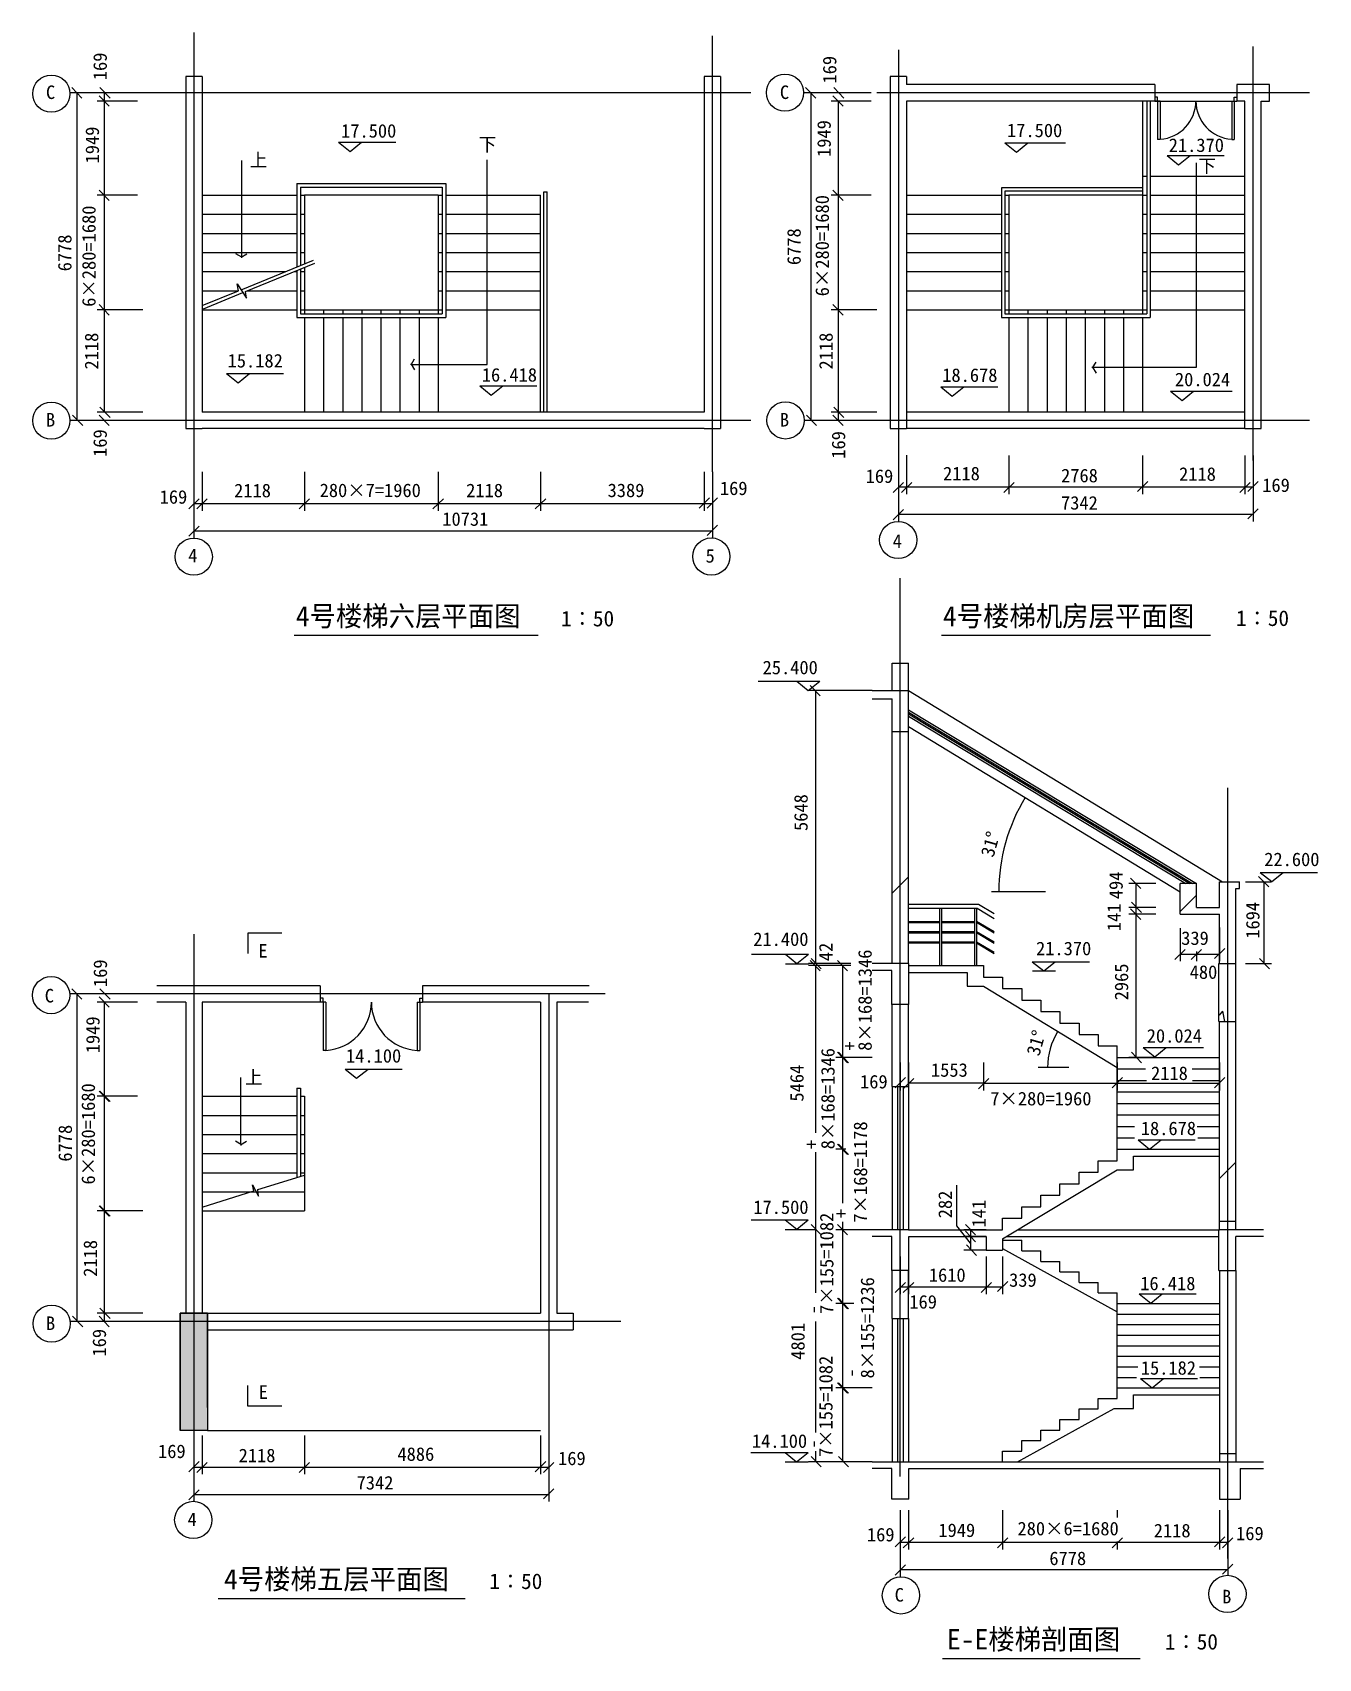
# Model space of a CAD drawing. Header units: metres. Extents: x 116340 to 142957, y 460661 to 494305.
import ezdxf

# ---------------------------------------------------------------- set-up
doc = ezdxf.new("R2010")
doc.units = ezdxf.units.M
for name, color, linetype in [('1', 7, 'Continuous'), ('2', 42, 'Continuous'), ('3', 161, 'Continuous'), ('T', 165, 'Continuous'), ('WALL', 7, 'Continuous'), ('ZK', 1, 'Continuous'), ('ZX', 5, 'Continuous'), ('柱', 1, 'Continuous')]:
    doc.layers.add(name, color=color, linetype=linetype)

# ---------------------------------------------------------------- blocks, each defined once
blk = doc.blocks.new('M13')
for p, q in [((-1260, 60), (-1300, 60)), ((-1260, 0), (-1300, 0)), ((-1260, 0), (-1260, 60)), ((-1220, 0), (-1260, 0)), ((-1260, 0), (-1260, -610)), ((-1220, 0), (-1220, -610)), ((-80, 0), (-40, 0)), ((-80, 0), (-80, -610)), ((-40, 60), (0, 60)), ((-40, 0), (-40, 60)), ((-40, 0), (-40, -610)), ((-40, 0), (0, 0)), ((-1220, -610), (-1260, -610)), ((-80, -610), (-40, -610))]:
    blk.add_line(p, q)
for centre, start, end in [((-1260, 0), 273.76, 0), ((-40, 0), 180, 266.24)]:
    blk.add_arc(centre, 610, start, end)
blk = doc.blocks.new('A$C75D8700F')
at = {"layer": '3'}
blk.add_line((173.21, 34.64), (173.21, 0), dxfattribs=at)
for points in [[(185.71, 21.65), (12.5, 121.65)], [(160.71, 21.65), (333.91, 121.65)]]:
    blk.add_lwpolyline(points, dxfattribs=at)
blk = doc.blocks.new('M15')
for p, q in [((-1460, 60), (-1500, 60)), ((-1460, 0), (-1500, 0)), ((-1460, 0), (-1460, 60)), ((-1420, 0), (-1460, 0)), ((-1460, 0), (-1460, -710)), ((-1420, 0), (-1420, -710)), ((-80, 0), (-40, 0)), ((-80, 0), (-80, -710)), ((-40, 60), (0, 60)), ((-40, 0), (-40, 60)), ((-40, 0), (-40, -710)), ((-40, 0), (0, 0)), ((-1420, -710), (-1460, -710)), ((-80, -710), (-40, -710))]:
    blk.add_line(p, q)
for centre, start, end in [((-1460, 0), 273.23, 0), ((-40, 0), 180, 266.77)]:
    blk.add_arc(centre, 710, start, end)
blk = doc.blocks.new('DIMBLK')
at = {"layer": 'T', "color": 158}
blk.add_lwpolyline([(-215.08, -190.94), (215.32, 227.98)], dxfattribs=at)

msp = doc.modelspace()

# ---------------------------------------------------------------- hatches: boundary and pattern name
at = {"layer": '3'}
h = msp.add_hatch(dxfattribs=at)
h.set_pattern_fill('ANSI31', scale=1412)
h.paths.add_polyline_path([(134471.79, 481252.83), (134132.91, 481252.83), (134132.91, 480688.03), (134471.79, 480688.03)])
h = msp.add_hatch(dxfattribs=at)
h.set_pattern_fill('AR-CONC', scale=42.36)
h.paths.add_polyline_path([(134471.79, 480688.03), (133785.3, 480688.03), (133785.3, 480518.59), (134132.91, 480518.59), (134132.91, 479840.83), (134471.79, 479840.83)])
h = msp.add_hatch(dxfattribs=at)
h.set_pattern_fill('ANSI31', scale=1412)
h.paths.add_polyline_path([(134471.79, 480688.03), (133785.3, 480688.03), (133785.3, 480518.59), (134132.91, 480518.59), (134132.91, 479840.83), (134471.79, 479840.83)])
h.paths.add_polyline_path([(134471.79, 479840.83), (134132.91, 479840.83), (134132.91, 475040.03), (134471.79, 475040.03)])
h.paths.add_polyline_path([(134471.79, 474870.59), (134471.79, 475040.03), (133785.3, 475040.03), (133785.3, 474898.83), (134132.91, 474898.83), (134132.91, 474192.83), (134471.79, 474192.83)])
h = msp.add_hatch(dxfattribs=at)
h.set_pattern_fill('AR-CONC', scale=42.36)
h.paths.add_polyline_path([(140430.43, 476697.59), (140091.55, 476697.59), (140091.55, 476062.19), (140910.51, 476062.19), (140910.51, 475040.03), (141249.39, 475040.03), (141249.39, 476002.75), (141249.39, 476593.23), (141319.99, 476593.23), (141319.99, 476734.43), (141249.39, 476734.43), (140910.51, 476734.43), (140910.51, 476203.39), (140430.43, 476203.39)])
h.paths.add_polyline_path([(134471.79, 474870.59), (134471.79, 475040.03), (133785.3, 475040.03), (133785.3, 474898.83), (134132.91, 474898.83), (134132.91, 474192.83), (134471.79, 474192.83)])
h = msp.add_hatch(dxfattribs=at)
h.set_pattern_fill('ANSI31', scale=1412)
h.paths.add_polyline_path([(140430.43, 476697.59), (140091.55, 476697.59), (140091.55, 476062.19), (140910.51, 476062.19), (140910.51, 475040.03), (141249.39, 475040.03), (141249.39, 476002.75), (141249.39, 476593.23), (141319.99, 476593.23), (141319.99, 476734.43), (141249.39, 476734.43), (140910.51, 476734.43), (140910.51, 476203.39), (140430.43, 476203.39)])
h.paths.add_polyline_path([(140910.51, 473839.83), (141249.39, 473839.83), (141249.39, 475040.03), (140910.51, 475040.03)])
h = msp.add_hatch(dxfattribs=at)
h.set_pattern_fill('AR-CONC', scale=42.36)
h.paths.add_polyline_path([(140910.51, 473839.83), (141249.39, 473839.83), (141249.39, 475040.03), (140910.51, 475040.03)])
h = msp.add_hatch(dxfattribs=at)
h.set_pattern_fill('ANSI31', scale=1412)
h.paths.add_polyline_path([(140910.51, 470027.43), (140910.51, 469702.67), (141249.39, 469702.67), (141249.39, 470027.43), (141249.39, 473839.83), (140910.51, 473839.83)])
h.paths.add_polyline_path([(134471.79, 474192.83), (134132.91, 474192.83), (134132.91, 472498.43), (134471.79, 472498.43)])
h.paths.add_polyline_path([(136420.35, 469533.23), (134471.79, 469533.23), (133785.3, 469533.23), (133785.3, 469392.03), (134132.91, 469392.03), (134132.91, 468686.03), (134471.79, 468686.03), (134471.79, 469392.03), (136081.47, 469392.03), (136081.47, 469109.63), (136420.35, 469109.63), (136420.35, 469347.21), (138792.51, 470772.72), (139131.39, 470772.72), (139131.39, 471055.12), (140910.51, 471055.12), (140910.51, 471196.32), (138792.51, 471196.32), (138792.51, 470958.73), (138397.15, 470958.73), (138397.15, 470721.15), (138001.79, 470721.15), (138001.79, 470483.56), (137606.43, 470483.56), (137606.43, 470245.98), (137211.07, 470245.98), (137211.07, 470008.39), (136815.71, 470008.39), (136815.71, 469770.81), (136420.35, 469770.81)])
h = msp.add_hatch(dxfattribs=at)
h.set_pattern_fill('AR-CONC', scale=42.36)
h.paths.add_polyline_path([(139131.39, 471055.12), (140910.51, 471055.12), (140910.51, 471196.32), (138792.51, 471196.32), (138792.51, 470958.73), (138397.15, 470958.73), (138397.15, 470721.15), (138001.79, 470721.15), (138001.79, 470483.56), (137606.43, 470483.56), (137606.43, 470245.98), (137211.07, 470245.98), (137211.07, 470008.39), (136815.71, 470008.39), (136815.71, 469770.81), (136420.35, 469770.81), (136420.35, 469533.23), (134471.79, 469533.23), (133785.3, 469533.23), (133785.3, 469392.03), (134125.85, 469392.03), (134125.85, 468686.03), (134478.85, 468686.03), (134478.85, 469392.03), (136081.47, 469392.03), (136081.47, 469109.63), (136420.35, 469109.63), (136420.35, 469347.21), (138792.51, 470772.72), (139131.39, 470772.72)])
h = msp.add_hatch(dxfattribs=at)
h.set_pattern_fill('AR-CONC', scale=42.36)
h.paths.add_polyline_path([(141249.39, 469702.67), (140910.51, 469702.67), (140910.51, 469533.23), (141249.39, 469533.23)])
h.paths.add_polyline_path([(141249.39, 464901.87), (140910.51, 464901.87), (140910.51, 464732.43), (141249.39, 464732.43)])
h.paths.add_polyline_path([(141725.35, 464732.43), (133785.3, 464732.43), (133785.3, 464591.23), (134125.85, 464591.23), (134125.85, 463955.83), (134478.85, 463955.83), (134478.85, 464591.23), (140910.51, 464591.23), (140910.51, 463955.83), (141334.11, 463955.83), (141334.11, 464591.23), (141725.35, 464591.23)])
h = msp.add_hatch(dxfattribs=at)
h.set_pattern_fill('AR-CONC', scale=42.36)
h.paths.add_polyline_path([(141249.39, 469392.03), (141725.35, 469392.03), (141725.35, 469533.23), (140896.39, 469533.23), (140896.39, 468686.03), (141249.39, 468686.03)])
h = msp.add_hatch(dxfattribs=at)
h.set_pattern_fill('ANSI31', scale=1412)
h.paths.add_polyline_path([(134471.79, 468686.03), (134132.91, 468686.03), (134132.91, 467697.63), (134471.79, 467697.63)])
h.paths.add_polyline_path([(141249.39, 468686.03), (140910.51, 468686.03), (140910.51, 464901.87), (141249.39, 464901.87)])
h = msp.add_hatch(dxfattribs=at)
h.set_pattern_fill('AR-CONC', scale=42.36)
h.paths.add_polyline_path([(140910.51, 466259.95), (138792.51, 466259.95), (138792.51, 466041.74), (138397.15, 466041.74), (138397.15, 465823.52), (138001.79, 465823.52), (138001.79, 465605.3), (137606.43, 465605.3), (137606.43, 465387.08), (137211.07, 465387.08), (137211.07, 465168.86), (136815.71, 465168.86), (136815.71, 464950.64), (136420.35, 464950.64), (136420.35, 464732.43), (136727.34, 464732.43), (138727.4, 465836.35), (139131.39, 465836.35), (139131.39, 466118.75), (140910.51, 466118.75)])
h = msp.add_hatch(dxfattribs=at)
h.set_pattern_fill('ANSI31', scale=1412)
h.paths.add_polyline_path([(139131.39, 466118.75), (140910.51, 466118.75), (140910.51, 466259.95), (138792.51, 466259.95), (138792.51, 466041.74), (138397.15, 466041.74), (138397.15, 465823.52), (138001.79, 465823.52), (138001.79, 465605.3), (137606.43, 465605.3), (137606.43, 465387.08), (137211.07, 465387.08), (137211.07, 465168.86), (136815.71, 465168.86), (136815.71, 464950.64), (136420.35, 464950.64), (136420.35, 464732.43), (136727.34, 464732.43), (138727.4, 465836.35), (139131.39, 465836.35)])
at = {"layer": '柱'}
h = msp.add_hatch(dxfattribs=at)
h.set_pattern_fill('SOLID')
h.paths.add_polyline_path([(119964.23, 467634.05), (119681.83, 467634.05), (119681.83, 465374.85), (119964.23, 465374.85)])
h.paths.add_polyline_path([(119399.43, 465374.85), (119681.83, 465374.85), (119681.83, 467634.05), (119399.43, 467634.05)])
h.paths.add_polyline_path([(119399.43, 467803.49), (119399.43, 467634.05), (119681.83, 467634.05), (119681.83, 467803.49)])
h.paths.add_polyline_path([(119964.23, 467634.05), (119964.23, 467803.49), (119681.83, 467803.49), (119681.83, 467634.05)])

# ---------------------------------------------------------------- linework, layer by layer
at = {"layer": '1'}
for p, q in [((119851.27, 493395.93), (119512.39, 493395.93)), ((119512.39, 493395.93), (119512.39, 486110.01)), ((119851.27, 493395.93), (119851.27, 491955.69)), ((119851.27, 493395.93), (119851.27, 493226.49)), ((130582.47, 493395.93), (130243.59, 493395.93)), ((130243.59, 493395.93), (130243.59, 486448.89)), ((130582.47, 493395.93), (130582.47, 486110.01)), ((134092.13, 493395.93), (134092.13, 486110.01)), ((134431.01, 493395.93), (134092.13, 493395.93)), ((134431.01, 493395.93), (134431.01, 493226.49)), ((139570.69, 493226.49), (134431.01, 493226.49)), ((139570.69, 493226.49), (139570.69, 492887.61)), ((141265.09, 493226.49), (141265.09, 492887.61)), ((141942.85, 493226.49), (141265.09, 493226.49)), ((141942.85, 492887.61), (141942.85, 493226.49)), ((134431.01, 492887.61), (134431.01, 491955.69)), ((139570.69, 492887.61), (134431.01, 492887.61)), ((141434.53, 492887.61), (141265.09, 492887.61)), ((141434.53, 486110.01), (141434.53, 492887.61)), ((141773.41, 486110.01), (141773.41, 492887.61)), ((141773.41, 492887.61), (141942.85, 492887.61)), ((119851.27, 491955.69), (119851.27, 486448.89)), ((134431.01, 491955.69), (134431.01, 486110.01)), ((130243.59, 486448.89), (119851.27, 486448.89)), ((141434.53, 486448.89), (134431.01, 486448.89)), ((119512.39, 486110.01), (119851.27, 486110.01)), ((130243.59, 486110.01), (119851.27, 486110.01)), ((130243.59, 486110.01), (130582.47, 486110.01)), ((134092.13, 486110.01), (134431.01, 486110.01)), ((141434.53, 486110.01), (134431.01, 486110.01)), ((141434.53, 486110.01), (141773.41, 486110.01)), ((134132.91, 480688.03), (134132.91, 481252.83)), ((134471.79, 480688.03), (134471.79, 481252.83)), ((133720.41, 480688.03), (134471.79, 480688.03)), ((133720.41, 480518.59), (134132.91, 480518.59)), ((134132.91, 475040.03), (134132.91, 480518.59)), ((134471.79, 475040.03), (134471.79, 480688.03)), ((134132.91, 479840.83), (134471.79, 479840.83)), ((140430.43, 476697.59), (140091.55, 476697.59)), ((140091.55, 476062.19), (140091.55, 476697.59)), ((140430.43, 476203.39), (140430.43, 476697.59)), ((140910.51, 476734.43), (141249.39, 476734.43)), ((140910.51, 476203.39), (140910.51, 476734.43)), ((141249.39, 476734.43), (141319.99, 476734.43)), ((141249.39, 476593.23), (141319.99, 476593.23)), ((141249.39, 476002.75), (141249.39, 476593.23)), ((141319.99, 476593.23), (141319.99, 476734.43)), ((140430.43, 476203.39), (140910.51, 476203.39)), ((140910.51, 476203.39), (140910.51, 476344.59)), ((140091.55, 476062.19), (140910.51, 476062.19)), ((140910.51, 475040.03), (140910.51, 476062.19)), ((140910.51, 475040.03), (140910.51, 476062.19)), ((141249.39, 475040.03), (141249.39, 476002.75)), ((141249.39, 475040.03), (141249.39, 476002.75)), ((134478.85, 475040.03), (133720.41, 475040.03)), ((134125.85, 474898.83), (133720.41, 474898.83)), ((134125.85, 474192.83), (134125.85, 474898.83)), ((134478.85, 474192.83), (134478.85, 475040.03)), ((140896.39, 475040.03), (141249.39, 475040.03)), ((140896.39, 473839.83), (140896.39, 475040.03)), ((141249.39, 473839.83), (141249.39, 475040.03)), ((122294.03, 474581.09), (118914.99, 474581.09)), ((122294.03, 474581.09), (122294.03, 474242.21)), ((124412.03, 474581.09), (124412.03, 474242.21)), ((127864.54, 474581.09), (124412.03, 474581.09)), ((119512.39, 474242.21), (118914.99, 474242.21)), ((119512.39, 474242.21), (119512.39, 467803.49)), ((122294.03, 474242.21), (119851.27, 474242.21)), ((119851.27, 474242.21), (119851.27, 467803.49)), ((126854.79, 474242.21), (124412.03, 474242.21)), ((126854.79, 474242.21), (126854.79, 467803.49)), ((127848.53, 474242.21), (127193.67, 474242.21)), ((127193.67, 474242.21), (127193.67, 467803.49)), ((134478.85, 474192.83), (134125.85, 474192.83)), ((134132.91, 472498.43), (134132.91, 474192.83)), ((134471.79, 472498.43), (134471.79, 474192.83)), ((140896.39, 473839.83), (141249.39, 473839.83)), ((140910.51, 470027.43), (140910.51, 473839.83)), ((141249.39, 470027.43), (141249.39, 473839.83)), ((134132.91, 472498.43), (134471.79, 472498.43)), ((138792.51, 471196.32), (140910.51, 471196.32)), ((138792.51, 470958.73), (138792.51, 471196.32)), ((139131.39, 470772.72), (139131.39, 471055.12)), ((139131.39, 471055.12), (140910.51, 471055.12)), ((136420.35, 469347.21), (138792.51, 470772.72)), ((138001.79, 470483.56), (138001.79, 470721.15)), ((138001.79, 470721.15), (138397.15, 470721.15)), ((138397.15, 470721.15), (138397.15, 470958.73)), ((138397.15, 470958.73), (138792.51, 470958.73)), ((138792.51, 470772.72), (139131.39, 470772.72)), ((137606.43, 470245.98), (137606.43, 470483.56)), ((137606.43, 470483.56), (138001.79, 470483.56)), ((137211.07, 470008.39), (137211.07, 470245.98)), ((137211.07, 470245.98), (137606.43, 470245.98)), ((140910.51, 469533.23), (140910.51, 470027.43)), ((141249.39, 469533.23), (141249.39, 470027.43)), ((136420.35, 469533.23), (136420.35, 469770.81)), ((136420.35, 469770.81), (136815.71, 469770.81)), ((136815.71, 469770.81), (136815.71, 470008.39)), ((136815.71, 470008.39), (137211.07, 470008.39)), ((141249.39, 469702.67), (140910.51, 469702.67)), ((134471.79, 469533.23), (133720.41, 469533.23)), ((134125.85, 469392.03), (133720.41, 469392.03)), ((134125.85, 468686.03), (134125.85, 469392.03)), ((134471.79, 469533.23), (136420.35, 469533.23)), ((134478.85, 468686.03), (134478.85, 469392.03)), ((134478.85, 469392.03), (136081.47, 469392.03)), ((136081.47, 469392.03), (136081.47, 469109.63)), ((136420.35, 469347.21), (136420.35, 469109.63)), ((140896.39, 468686.03), (140896.39, 469533.23)), ((141817.57, 469533.23), (140896.39, 469533.23)), ((141249.39, 468686.03), (141249.39, 469392.03)), ((141817.57, 469392.03), (141249.39, 469392.03)), ((136081.47, 469109.63), (136420.35, 469109.63)), ((134478.85, 468686.03), (134125.85, 468686.03)), ((134132.91, 467697.63), (134132.91, 468686.03)), ((134471.79, 467697.63), (134471.79, 468686.03)), ((140896.39, 468686.03), (141249.39, 468686.03)), ((140910.51, 468686.03), (140910.51, 464732.43)), ((141249.39, 468686.03), (141249.39, 464732.43)), ((119964.23, 467803.49), (126854.79, 467803.49)), ((127193.67, 467803.49), (127532.55, 467803.49)), ((127532.55, 467803.49), (127532.55, 467464.61)), ((134132.91, 467697.63), (134471.79, 467697.63)), ((119964.23, 467464.61), (126854.79, 467464.61)), ((126854.79, 467464.61), (127532.55, 467464.61)), ((138397.15, 465823.52), (138397.15, 466041.74)), ((138397.15, 466041.74), (138792.51, 466041.74)), ((138792.51, 466259.95), (140910.51, 466259.95)), ((138792.51, 466041.74), (138792.51, 466259.95)), ((139131.39, 465836.35), (139131.39, 466118.75)), ((139131.39, 466118.75), (140910.51, 466118.75)), ((136727.34, 464732.43), (138727.4, 465836.35)), ((138001.79, 465605.3), (138001.79, 465823.52)), ((138001.79, 465823.52), (138397.15, 465823.52)), ((138727.4, 465836.35), (139131.39, 465836.35)), ((137211.07, 465168.86), (137211.07, 465387.08)), ((137211.07, 465387.08), (137606.43, 465387.08)), ((137606.43, 465387.08), (137606.43, 465605.3)), ((137606.43, 465605.3), (138001.79, 465605.3)), ((136815.71, 464950.64), (136815.71, 465168.86)), ((136815.71, 465168.86), (137211.07, 465168.86)), ((133720.41, 464732.43), (141817.57, 464732.43)), ((136420.35, 464732.43), (136420.35, 464950.64)), ((136420.35, 464950.64), (136815.71, 464950.64)), ((140910.51, 464901.87), (141249.39, 464901.87)), ((134125.85, 464591.23), (133720.41, 464591.23)), ((134125.85, 463955.83), (134125.85, 464591.23)), ((134478.85, 463955.83), (134478.85, 464591.23)), ((134478.85, 464591.23), (140910.51, 464591.23)), ((140910.51, 464591.23), (140910.51, 463955.83)), ((141334.11, 464591.23), (141334.11, 463955.83)), ((141334.11, 464591.23), (141817.57, 464591.23)), ((134478.85, 463955.83), (134125.85, 463955.83)), ((140910.51, 463955.83), (141334.11, 463955.83))]:
    msp.add_line(p, q, dxfattribs=at)
msp.add_lwpolyline([(119964.23, 465854.93), (119964.23, 467803.49), (119399.43, 467803.49), (119399.43, 465854.93)], dxfattribs=at)
at = {"layer": '2'}
for p, q in [((139316.53, 492887.61), (139316.53, 488482.17)), ((139401.25, 492887.61), (139401.25, 488482.17)), ((139471.85, 492887.61), (139471.85, 488411.57)), ((139570.69, 492887.61), (141265.09, 492887.61)), ((139316.53, 491334.41), (139401.25, 491334.41)), ((139471.85, 491334.41), (141434.53, 491334.41)), ((119851.27, 490939.05), (121813.95, 490939.05)), ((121813.95, 491179.09), (124892.11, 491179.09)), ((121813.95, 491179.09), (121813.95, 489456.93)), ((121884.55, 491108.49), (124821.51, 491108.49)), ((121884.55, 491108.49), (121884.55, 489485.76)), ((121884.55, 490939.05), (121969.27, 490939.05)), ((124736.79, 490939.05), (121969.27, 490939.05)), ((121969.27, 490939.05), (121969.27, 489520.37)), ((124736.79, 490939.05), (124821.51, 490939.05)), ((124736.79, 490939.05), (124736.79, 488482.17)), ((124821.51, 491108.49), (124821.51, 488482.17)), ((124892.11, 491179.09), (124892.11, 488411.57)), ((124892.11, 490939.05), (126854.79, 490939.05)), ((126854.79, 486448.89), (126854.79, 490939.05)), ((126925.39, 491009.65), (126995.99, 491009.65)), ((126925.39, 486448.89), (126925.39, 491009.65)), ((126995.99, 486448.89), (126995.99, 491009.65)), ((134431.01, 490939.05), (136393.69, 490939.05)), ((139316.53, 491094.37), (136393.69, 491094.37)), ((136393.69, 491094.37), (136393.69, 489456.93)), ((139316.53, 491023.77), (136464.29, 491023.77)), ((136464.29, 491023.77), (136464.29, 489485.76)), ((136464.29, 490939.05), (136549.01, 490939.05)), ((136464.29, 490939.05), (136549.01, 490939.05)), ((139316.53, 490939.05), (136549.01, 490939.05)), ((136549.01, 490939.05), (136549.01, 489520.37)), ((139316.53, 490939.05), (139401.25, 490939.05)), ((139316.53, 490939.05), (139401.25, 490939.05)), ((139471.85, 490939.05), (141434.53, 490939.05)), ((119851.27, 490543.69), (121813.95, 490543.69)), ((121884.55, 490543.69), (121969.27, 490543.69)), ((124736.79, 490543.69), (124821.51, 490543.69)), ((124892.11, 490543.69), (126854.79, 490543.69)), ((134431.01, 490543.69), (136393.69, 490543.69)), ((136464.29, 490543.69), (136549.01, 490543.69)), ((136464.29, 490543.69), (136549.01, 490543.69)), ((139316.53, 490543.69), (139401.25, 490543.69)), ((139316.53, 490543.69), (139401.25, 490543.69)), ((139471.85, 490543.69), (141434.53, 490543.69)), ((119851.27, 490148.33), (121813.95, 490148.33)), ((121884.55, 490148.33), (121969.27, 490148.33)), ((124736.79, 490148.33), (124821.51, 490148.33)), ((124892.11, 490148.33), (126854.79, 490148.33)), ((134431.01, 490148.33), (136393.69, 490148.33)), ((136464.29, 490148.33), (136549.01, 490148.33)), ((139316.53, 490148.33), (139401.25, 490148.33)), ((139471.85, 490148.33), (141434.53, 490148.33)), ((119851.27, 489752.97), (121813.95, 489752.97)), ((120655.77, 488983.84), (122157.77, 489597.36)), ((120751.82, 488946.81), (122184.47, 489532.01)), ((121884.55, 489752.97), (121969.27, 489752.97)), ((124736.79, 489752.97), (124821.51, 489752.97)), ((124892.11, 489752.97), (126854.79, 489752.97)), ((134431.01, 489752.97), (136393.69, 489752.97)), ((136393.69, 489752.97), (136393.69, 488411.57)), ((136464.29, 489752.97), (136549.01, 489752.97)), ((136464.29, 489752.97), (136464.29, 488482.17)), ((136549.01, 489752.97), (136549.01, 488482.17)), ((139316.53, 489752.97), (139401.25, 489752.97)), ((139471.85, 489752.97), (141434.53, 489752.97)), ((119851.27, 489357.61), (121570.8, 489357.61)), ((121757.51, 489357.61), (121813.95, 489357.61)), ((121813.95, 489380.66), (121813.95, 488411.57)), ((121884.55, 489409.5), (121884.55, 488482.17)), ((121884.55, 489357.61), (121969.27, 489357.61)), ((121969.27, 489444.11), (121969.27, 488482.17)), ((124736.79, 489357.61), (124821.51, 489357.61)), ((124892.11, 489357.61), (126854.79, 489357.61)), ((134431.01, 489357.61), (136393.69, 489357.61)), ((136337.25, 489357.61), (136393.69, 489357.61)), ((136464.29, 489357.61), (136549.01, 489357.61)), ((139316.53, 489357.61), (139401.25, 489357.61)), ((139471.85, 489357.61), (141434.53, 489357.61)), ((119851.27, 488962.25), (120602.9, 488962.25)), ((119851.27, 488655.23), (120602.9, 488962.25)), ((119877.97, 488589.87), (120693.95, 488923.18)), ((120602.9, 488962.25), (120577.49, 489108.2)), ((120577.49, 489108.2), (120767.78, 488805.89)), ((120767.78, 488805.89), (120751.82, 488946.81)), ((120789.6, 488962.25), (121813.95, 488962.25)), ((121884.55, 488962.25), (121969.27, 488962.25)), ((124736.79, 488962.25), (124821.51, 488962.25)), ((124892.11, 488962.25), (126854.79, 488962.25)), ((134431.01, 488962.25), (136393.69, 488962.25)), ((135369.34, 488962.25), (136393.69, 488962.25)), ((136464.29, 488962.25), (136549.01, 488962.25)), ((139316.53, 488962.25), (139401.25, 488962.25)), ((139471.85, 488962.25), (141434.53, 488962.25)), ((119851.27, 488566.89), (121813.95, 488566.89)), ((120105.43, 488566.89), (121813.95, 488566.89)), ((121884.55, 488566.89), (124821.51, 488566.89)), ((121884.55, 488566.89), (124821.51, 488566.89)), ((122364.63, 488566.89), (122364.63, 488482.17)), ((122759.99, 488566.89), (122759.99, 488482.17)), ((123155.35, 488566.89), (123155.35, 488482.17)), ((123550.71, 488566.89), (123550.71, 488482.17)), ((123946.07, 488566.89), (123946.07, 488482.17)), ((124341.43, 488566.89), (124341.43, 488482.17)), ((124892.11, 488566.89), (125668.71, 488566.89)), ((124892.11, 488566.89), (126854.79, 488566.89)), ((134431.01, 488566.89), (136393.69, 488566.89)), ((136464.29, 488566.89), (139401.25, 488566.89)), ((136464.29, 488566.89), (139401.25, 488566.89)), ((136944.37, 488566.89), (136944.37, 488482.17)), ((137339.73, 488566.89), (137339.73, 488482.17)), ((137735.09, 488566.89), (137735.09, 488482.17)), ((138130.45, 488566.89), (138130.45, 488482.17)), ((138525.81, 488566.89), (138525.81, 488482.17)), ((138921.17, 488566.89), (138921.17, 488482.17)), ((139471.85, 488566.89), (140248.45, 488566.89)), ((139471.85, 488566.89), (141434.53, 488566.89)), ((121813.95, 488411.57), (124892.11, 488411.57)), ((121884.55, 488482.17), (124821.51, 488482.17)), ((121969.27, 488411.57), (121969.27, 486448.89)), ((122364.63, 488411.57), (122364.63, 486448.89)), ((122759.99, 488411.57), (122759.99, 486448.89)), ((123155.35, 488411.57), (123155.35, 486448.89)), ((123550.71, 488411.57), (123550.71, 486448.89)), ((123946.07, 488411.57), (123946.07, 486448.89)), ((124341.43, 488411.57), (124341.43, 486448.89)), ((124736.79, 488411.57), (124736.79, 486448.89)), ((136393.69, 488411.57), (139471.85, 488411.57)), ((136464.29, 488482.17), (139401.25, 488482.17)), ((136549.01, 488411.57), (136549.01, 486448.89)), ((136944.37, 488411.57), (136944.37, 486448.89)), ((137339.73, 488411.57), (137339.73, 486448.89)), ((137735.09, 488411.57), (137735.09, 486448.89)), ((138130.45, 488411.57), (138130.45, 486448.89)), ((138525.81, 488411.57), (138525.81, 486448.89)), ((138921.17, 488411.57), (138921.17, 486448.89)), ((139316.53, 488411.57), (139316.53, 486448.89)), ((134471.79, 480688.03), (140968.91, 476734.43)), ((134471.79, 480289.76), (140430.43, 476697.59)), ((134471.79, 480157.86), (140211.64, 476697.59)), ((134471.79, 479944.23), (140091.55, 476524.51)), ((134478.85, 474997.66), (136024.99, 474997.66)), ((134478.85, 474856.46), (135686.11, 474856.46)), ((135686.11, 474856.46), (135686.11, 474574.06)), ((136024.99, 474997.66), (136024.99, 474760.08)), ((136024.99, 474760.08), (136420.35, 474760.08)), ((136420.35, 474760.08), (136420.35, 474522.5)), ((135686.11, 474574.06), (136024.99, 474574.06)), ((136024.99, 474574.06), (138792.51, 472889.98)), ((136420.35, 474522.5), (136815.71, 474522.5)), ((136815.71, 474522.5), (136815.71, 474284.91)), ((136815.71, 474284.91), (137211.07, 474284.91)), ((137211.07, 474284.91), (137211.07, 474047.33)), ((137211.07, 474047.33), (137606.43, 474047.33)), ((137606.43, 474047.33), (137606.43, 473809.74)), ((137606.43, 473809.74), (138001.79, 473809.74)), ((138001.79, 473809.74), (138001.79, 473572.16)), ((138001.79, 473572.16), (138397.15, 473572.16)), ((138397.15, 473572.16), (138397.15, 473334.57)), ((138397.15, 473334.57), (138792.51, 473334.57)), ((138792.51, 471196.32), (138792.51, 473334.57)), ((138792.51, 473096.99), (140910.51, 473096.99)), ((138792.51, 472859.41), (139375.09, 472859.41)), ((140343.66, 472859.41), (140910.51, 472859.41)), ((121813.95, 472463.09), (121884.55, 472463.09)), ((121813.95, 472463.09), (121813.95, 470615.71)), ((121884.55, 472463.09), (121884.55, 470637.76)), ((134132.91, 472498.43), (134132.91, 469533.23)), ((134132.91, 472498.43), (134132.91, 469533.23)), ((134471.79, 472498.43), (134471.79, 469533.23)), ((138792.51, 472621.82), (139394.38, 472621.82)), ((138792.51, 472384.24), (140910.51, 472384.24)), ((140351.38, 472621.82), (140910.51, 472621.82)), ((119851.27, 472293.65), (121813.95, 472293.65)), ((121884.55, 472293.65), (121969.27, 472293.65)), ((121969.27, 472293.65), (121969.27, 470664.23)), ((138792.51, 472146.65), (140910.51, 472146.65)), ((119851.27, 471898.29), (121813.95, 471898.29)), ((121884.55, 471898.29), (121969.27, 471898.29)), ((138792.51, 471909.07), (140910.51, 471909.07)), ((119851.27, 471502.93), (121813.95, 471502.93)), ((121884.55, 471502.93), (121969.27, 471502.93)), ((138792.51, 471671.48), (139152.55, 471671.48)), ((138792.51, 471433.9), (139152.55, 471433.9)), ((140448.7, 471671.48), (140910.51, 471671.48)), ((140460.48, 471433.9), (140910.51, 471433.9)), ((119851.27, 471107.57), (121813.95, 471107.57)), ((121884.55, 471107.57), (121969.27, 471107.57)), ((119851.27, 470712.21), (121813.95, 470712.21)), ((121884.55, 470712.21), (121969.27, 470712.21)), ((120919.71, 470336.4), (120895.2, 470458.12)), ((120895.2, 470458.12), (121016.66, 470228.13)), ((121003.21, 470362.48), (121969.27, 470664.23)), ((121016.66, 470228.13), (121003.21, 470362.48)), ((121969.27, 470664.23), (121969.27, 469921.49)), ((119851.27, 470002.68), (120919.71, 470336.4)), ((119851.27, 470316.85), (120857.11, 470316.85)), ((120857.11, 470316.85), (121969.27, 470316.85)), ((119851.27, 469921.49), (121969.27, 469921.49)), ((136494.93, 469392.03), (140896.39, 469392.03)), ((136727.34, 469533.23), (140910.51, 469533.23)), ((136420.35, 469315.01), (136815.71, 469315.01)), ((136420.35, 469145.57), (138792.51, 467836.26)), ((136815.71, 469096.79), (136815.71, 469315.01)), ((136815.71, 469096.79), (137211.07, 469096.79)), ((137211.07, 468878.57), (137211.07, 469096.79)), ((137211.07, 468878.57), (137606.43, 468878.57)), ((137606.43, 468660.35), (137606.43, 468878.57)), ((137606.43, 468660.35), (138001.79, 468660.35)), ((138001.79, 468442.14), (138001.79, 468660.35)), ((138001.79, 468442.14), (138397.15, 468442.14)), ((138397.15, 468223.92), (138397.15, 468442.14)), ((138397.15, 468223.92), (138792.51, 468223.92)), ((138792.51, 466259.95), (138792.51, 468223.92)), ((138792.51, 468005.7), (140910.51, 468005.7)), ((134132.91, 467697.63), (134132.91, 464732.43)), ((134471.79, 467697.63), (134471.79, 464732.43)), ((138792.51, 467787.48), (140910.51, 467787.48)), ((119399.43, 467411.26), (119399.43, 467072.38)), ((119964.23, 467411.26), (119964.23, 467072.38)), ((138792.51, 467569.26), (140910.51, 467569.26)), ((138792.51, 467351.04), (140910.51, 467351.04)), ((138792.51, 467132.83), (140910.51, 467132.83)), ((138792.51, 466914.61), (140910.51, 466914.61)), ((138792.51, 466696.39), (139218.22, 466696.39)), ((140497.08, 466696.39), (140910.51, 466696.39)), ((138792.51, 466478.17), (139191.94, 466478.17)), ((140501.46, 466478.17), (140910.51, 466478.17))]:
    msp.add_line(p, q, dxfattribs=at)
at = {"layer": '3'}
for p, q in [((120674.46, 489666.65), (120674.46, 491658.03)), ((125750.87, 487436.42), (125750.87, 491667.91)), ((140428.73, 491605.98), (140428.73, 487372.65)), ((124177.83, 487427.6), (124248.43, 487549.88)), ((124187.01, 487436.42), (124162.55, 487436.42)), ((124177.83, 487445.25), (124248.43, 487322.96)), ((124178.85, 487436.42), (125750.87, 487436.42)), ((138290.97, 487372.65), (138266.51, 487372.65)), ((138281.8, 487363.83), (138352.4, 487486.11)), ((138281.8, 487381.48), (138352.4, 487259.2)), ((140428.73, 487372.65), (138290.97, 487372.65)), ((134471.79, 480240.3), (140348.39, 476697.59)), ((134471.79, 480207.32), (140293.69, 476697.59)), ((134471.79, 476268.46), (135918.2, 476268.46)), ((134471.79, 476183.74), (135894.71, 476183.74)), ((135115.23, 476183.74), (135115.23, 474997.66)), ((135157.59, 476183.74), (135157.59, 474997.66)), ((135836.05, 476183.74), (135836.05, 474997.66)), ((135878.41, 476183.74), (135878.41, 474997.66)), ((135894.71, 476183.74), (136242.34, 475974.84)), ((135918.2, 476268.46), (136242.34, 476073.68)), ((134471.79, 475911.93), (135115.23, 475911.93)), ((134471.79, 475890.75), (135115.23, 475890.75)), ((135157.59, 475911.93), (135836.05, 475911.93)), ((135157.59, 475890.75), (135836.05, 475890.75)), ((135878.41, 475919.08), (136242.34, 475700.38)), ((135878.41, 475894.37), (136242.34, 475675.67)), ((134471.79, 475700.13), (135115.23, 475700.13)), ((134471.79, 475678.95), (135115.23, 475678.95)), ((134471.79, 475488.33), (135115.23, 475488.33)), ((134471.79, 475467.15), (135115.23, 475467.15)), ((135157.59, 475700.13), (135836.05, 475700.13)), ((135157.59, 475678.95), (135836.05, 475678.95)), ((135157.59, 475488.33), (135836.05, 475488.33)), ((135157.59, 475467.15), (135836.05, 475467.15)), ((135878.41, 475706.81), (136242.34, 475488.11)), ((135878.41, 475682.1), (136242.34, 475463.4)), ((135878.41, 475492.39), (136242.34, 475273.69)), ((135878.41, 475467.68), (136242.34, 475248.98)), ((137790.07, 472889.98), (137153.11, 472889.98)), ((120655.48, 471297.49), (120655.48, 472682.01)), ((134245.87, 472498.43), (134245.87, 469533.23)), ((134358.83, 472498.43), (134358.83, 469533.23)), ((120664.31, 471292.4), (120542.03, 471363)), ((120646.66, 471292.4), (120768.94, 471363)), ((120655.48, 471301.57), (120655.48, 471277.11)), ((134245.87, 467697.63), (134245.87, 464732.43)), ((134358.83, 467697.63), (134358.83, 464732.43)), ((119964.23, 465374.85), (126854.79, 465374.85))]:
    msp.add_line(p, q, dxfattribs=at)
at = {"layer": 'T'}
for p, q in [((118340.86, 493057.05), (117115.96, 493057.05)), ((117265.96, 486279.95), (117265.96, 493056.55)), ((118510.3, 493057.05), (117680.76, 493057.05)), ((117830.76, 493057.55), (117830.76, 493058.05)), ((117830.76, 490939.55), (117830.76, 493052.69)), ((133531.45, 493057.05), (132306.55, 493057.05)), ((132456.55, 486279.95), (132456.55, 493056.55)), ((133700.89, 493057.05), (132871.35, 493057.05)), ((133021.35, 493057.55), (133021.35, 493058.05)), ((118510.3, 492887.61), (117680.76, 492887.61)), ((117830.76, 492887.11), (117830.76, 492886.61)), ((133700.89, 492887.61), (132871.35, 492887.61)), ((133021.35, 490939.55), (133021.35, 492887.11)), ((133021.35, 492887.11), (133021.35, 492886.61)), ((118510.3, 490939.05), (117680.76, 490939.05)), ((117830.76, 488567.39), (117830.76, 490938.55)), ((133700.89, 490939.05), (132871.35, 490939.05)), ((133021.35, 488567.39), (133021.35, 490938.55)), ((118623.26, 488566.89), (117680.76, 488566.89)), ((117830.76, 486449.39), (117830.76, 488566.39)), ((133813.85, 488566.89), (132871.35, 488566.89)), ((133021.35, 486269.4), (133021.35, 488566.39)), ((118340.86, 486279.45), (117115.96, 486279.45)), ((118623.26, 486448.89), (117680.76, 486448.89)), ((118623.26, 486279.45), (117680.76, 486279.45)), ((117830.76, 486449.39), (117830.76, 486449.89)), ((117830.76, 486278.95), (117830.76, 486278.45)), ((133531.45, 486279.45), (132306.55, 486279.45)), ((133813.85, 486448.89), (132871.35, 486448.89)), ((133813.85, 486279.45), (132871.35, 486279.45)), ((133021.35, 486449.39), (133021.35, 486449.89)), ((133021.35, 486278.95), (133021.35, 486278.45)), ((134261.57, 485556.98), (134261.57, 484186.81)), ((134261.57, 485556.98), (134261.57, 484751.61)), ((134431.01, 485556.98), (134431.01, 484751.61)), ((136549.01, 485555.08), (136549.01, 484751.61)), ((139316.53, 485555.08), (139316.53, 484751.61)), ((139316.53, 485555.08), (139316.53, 484751.61)), ((141434.53, 485555.08), (141434.53, 484751.61)), ((141434.53, 485555.08), (141434.53, 484751.61)), ((141603.97, 485555.08), (141603.97, 484186.81)), ((141603.97, 485555.08), (141603.97, 484751.61)), ((119681.83, 485216.52), (119681.83, 483846.35)), ((119681.83, 485216.52), (119681.83, 484411.15)), ((119851.27, 485216.52), (119851.27, 484411.15)), ((121969.27, 485214.61), (121969.27, 484411.15)), ((124736.79, 485214.61), (124736.79, 484411.15)), ((124736.79, 485214.61), (124736.79, 484411.15)), ((126854.79, 485214.61), (126854.79, 484411.15)), ((130243.59, 485214.61), (130243.59, 484411.15)), ((130243.59, 485214.61), (130243.59, 484411.15)), ((130413.03, 485214.61), (130413.03, 483846.35)), ((130413.03, 485214.61), (130413.03, 484411.15)), ((134262.07, 484901.61), (134430.51, 484901.61)), ((134431.51, 484901.61), (136548.51, 484901.61)), ((136549.51, 484901.61), (139316.03, 484901.61)), ((139317.03, 484901.61), (141434.03, 484901.61)), ((141435.03, 484901.61), (141603.47, 484901.61)), ((119682.33, 484561.15), (119850.77, 484561.15)), ((119851.77, 484561.15), (121968.77, 484561.15)), ((121969.77, 484561.15), (124736.29, 484561.15)), ((124737.29, 484561.15), (126854.29, 484561.15)), ((126855.29, 484561.15), (130243.09, 484561.15)), ((130244.09, 484561.15), (130412.53, 484561.15)), ((134262.07, 484336.81), (141603.47, 484336.81)), ((119682.33, 483996.35), (130412.53, 483996.35)), ((121758.4, 481832.81), (126803, 481832.81)), ((135152.86, 481832.81), (140723.31, 481832.81)), ((133720.41, 480688.03), (132400.88, 480688.03)), ((132550.88, 475040.53), (132550.88, 480687.53)), ((137310.41, 476524.51), (136190, 476524.51)), ((141446.64, 476734.43), (141981.46, 476734.43)), ((141831.46, 475040.53), (141831.46, 476733.93)), ((121503.77, 475670.58), (120797.77, 475670.58)), ((120797.77, 475670.58), (120797.77, 475246.98)), ((133278.98, 475040.03), (132400.88, 475040.03)), ((133276.48, 474997.66), (132400.88, 474997.66)), ((132550.88, 475040.53), (132550.88, 475041.03)), ((132550.88, 474997.16), (132550.88, 474996.66)), ((132550.88, 471535.82), (132550.88, 474997.16)), ((133276.48, 474997.66), (132965.68, 474997.66)), ((133115.68, 473097.49), (133115.68, 474997.16)), ((141446.64, 475040.03), (141981.46, 475040.03)), ((118340.86, 474411.65), (117115.96, 474411.65)), ((117265.96, 467634.55), (117265.96, 474411.15)), ((118510.3, 474411.65), (117680.76, 474411.65)), ((117830.76, 474412.15), (117830.76, 474412.65)), ((118510.3, 474242.21), (117680.76, 474242.21)), ((117830.76, 472294.15), (117830.76, 474241.71)), ((117830.76, 474241.71), (117830.76, 474241.21)), ((133718.1, 473096.99), (132965.68, 473096.99)), ((133115.68, 471196.82), (133115.68, 473096.49)), ((134302.35, 472995.61), (134302.35, 472415.35)), ((134471.79, 472995.61), (134471.79, 472415.35)), ((134471.79, 472995.61), (134471.79, 472415.35)), ((136024.99, 472995.61), (136024.99, 472415.35)), ((136024.99, 472995.61), (136024.99, 472415.35)), ((138792.51, 472995.61), (138792.51, 472415.35)), ((138792.51, 472995.61), (138792.51, 472415.35)), ((140910.51, 472995.61), (140910.51, 472415.35)), ((134301.85, 472565.35), (134301.35, 472565.35)), ((136024.49, 472565.35), (134472.29, 472565.35)), ((134472.29, 472565.35), (134472.79, 472565.35)), ((136025.49, 472565.35), (138792.01, 472565.35)), ((138793.01, 472565.35), (140910.01, 472565.35)), ((118510.3, 472293.65), (117680.76, 472293.65)), ((117830.76, 469921.99), (117830.76, 472293.15)), ((132550.88, 469533.73), (132550.88, 471134.07)), ((133177.06, 471196.32), (132965.68, 471196.32)), ((133115.68, 470082.49), (133115.68, 471195.82)), ((118623.26, 469921.49), (117680.76, 469921.49)), ((117830.76, 467635.88), (117830.76, 469920.99)), ((133115.68, 469533.73), (133115.68, 469693.01)), ((132544.56, 469533.23), (132400.88, 469533.23)), ((132550.88, 468224.79), (132550.88, 469532.73)), ((133720.41, 469533.23), (132965.68, 469533.23)), ((133720.41, 469533.23), (132965.68, 469533.23)), ((133720.41, 469533.23), (133018.02, 469533.23)), ((133115.68, 468006.2), (133115.68, 469532.73)), ((136078.89, 469533.23), (135614.88, 469533.23)), ((136081.47, 469392.03), (135614.88, 469392.03)), ((135764.88, 469392.53), (135764.88, 469532.73)), ((135764.88, 469110.13), (135764.88, 469391.53)), ((136081.47, 469109.63), (135614.88, 469109.63)), ((134302.35, 468975.44), (134302.35, 468197.83)), ((134471.79, 468981.84), (134471.79, 468197.83)), ((136081.47, 468975.44), (136081.47, 468197.83)), ((136420.35, 468981.84), (136420.35, 468197.83)), ((134302.85, 468347.83), (134471.29, 468347.83)), ((134472.29, 468347.83), (136080.97, 468347.83)), ((136081.97, 468347.83), (136419.85, 468347.83)), ((133343.04, 468005.7), (132965.68, 468005.7)), ((133115.68, 466260.45), (133115.68, 468005.2)), ((118623.26, 467803.49), (117680.76, 467803.49)), ((117830.76, 467803.99), (117830.76, 467804.49)), ((118340.86, 467634.05), (117115.96, 467634.05)), ((118623.26, 467634.05), (117680.76, 467634.05)), ((117830.76, 467633.55), (117830.76, 467633.05)), ((132550.88, 465340.15), (132550.88, 467632.68)), ((120797.77, 465882.84), (120797.77, 466306.44)), ((133720.41, 466259.95), (132965.68, 466259.95)), ((133115.68, 464732.93), (133115.68, 466259.45)), ((121503.77, 465882.84), (120797.77, 465882.84)), ((119681.83, 465276.95), (119681.83, 464471.58)), ((119681.83, 465276.95), (119681.83, 463906.78)), ((119851.27, 465276.95), (119851.27, 464471.58)), ((121969.27, 465275.04), (121969.27, 464471.58)), ((126854.79, 465275.04), (126854.79, 464471.58)), ((127024.23, 465275.04), (127024.23, 463906.78)), ((127024.23, 465275.04), (127024.23, 464471.58)), ((133720.41, 464732.43), (132400.88, 464732.43)), ((132550.88, 464732.93), (132550.88, 464953.78)), ((133720.41, 464732.43), (132965.68, 464732.43)), ((119681.33, 464621.58), (119680.83, 464621.58)), ((119682, 464621.58), (121968.77, 464621.58)), ((119851.77, 464621.58), (119852.27, 464621.58)), ((121969.77, 464621.58), (127021.92, 464621.58)), ((126854.29, 464621.58), (126853.79, 464621.58)), ((127024.73, 464621.58), (127025.23, 464621.58)), ((119682.33, 464056.78), (127023.73, 464056.78)), ((134302.35, 463728.6), (134302.35, 462350.06)), ((134302.35, 463728.6), (134302.35, 462914.86)), ((134471.79, 463728.6), (134471.79, 462914.86)), ((134471.79, 463728.6), (134471.79, 462914.86)), ((136420.35, 463728.6), (136420.35, 462914.86)), ((136420.35, 463728.6), (136420.35, 462914.86)), ((138792.51, 463728.6), (138792.51, 463580.28)), ((140910.51, 463728.6), (140910.51, 462914.86)), ((140910.51, 463728.6), (140910.51, 462914.86)), ((141079.95, 463728.6), (141079.95, 462378.7)), ((141079.95, 463728.6), (141079.95, 462914.86)), ((134287.02, 463064.86), (136419.85, 463064.86)), ((134301.85, 463064.86), (134301.35, 463064.86)), ((134472.29, 463064.86), (134472.79, 463064.86)), ((136420.85, 463064.86), (138792.01, 463064.86)), ((138792.51, 463083.19), (138792.51, 462914.86)), ((138793.01, 463064.86), (141090.09, 463064.86)), ((140910.01, 463064.86), (140909.51, 463064.86)), ((141080.45, 463064.86), (141080.95, 463064.86)), ((134302.85, 462500.06), (141079.45, 462500.06)), ((120181.16, 461905.34), (125296.87, 461905.34)), ((135173.74, 460660.79), (139266.69, 460660.79))]:
    msp.add_line(p, q, dxfattribs=at)
for centre in [(116730.91, 493039.92), (131914.2, 493061.56), (116729.59, 486274.47), (131925.92, 486279.44), (134257.83, 483804.91), (119677.83, 483459.19), (130391.05, 483462.3), (116725.69, 474386.55), (116736.94, 467588.86), (119667.81, 463527.28), (134314.69, 461966.32), (141073.37, 461996.08)]:
    msp.add_circle(centre, 385.31, dxfattribs=at)
for centre, radius, start, end in [((140091.55, 476524.51), 3751.55, 148.69, 179.99), ((138792.51, 472889.98), 1441.55, 148.7, 179.98)]:
    msp.add_arc(centre, radius, start, end, dxfattribs=at)
at = {"layer": 'WALL'}
for p, q in [((122675.83, 492035.36), (122913.6, 491843.26)), ((122675.83, 492035.36), (123857.19, 492035.36)), ((122913.6, 491843.26), (123151.67, 492035.36)), ((136467.81, 492022.37), (136705.58, 491830.27)), ((136467.81, 492022.37), (137719.64, 492022.37)), ((136705.58, 491830.27), (136943.64, 492022.37)), ((139822.2, 491762.59), (140059.97, 491570.49)), ((139822.2, 491762.59), (141003.56, 491762.59)), ((140059.97, 491570.49), (140298.04, 491762.59)), ((120356.77, 487250.67), (120594.54, 487058.57)), ((120356.77, 487250.67), (121538.13, 487250.67)), ((120594.54, 487058.57), (120832.61, 487250.67)), ((125598.2, 486996.42), (125835.97, 486804.33)), ((125598.2, 486996.42), (126779.56, 486996.42)), ((125835.97, 486804.33), (126074.04, 486996.42)), ((135138.66, 486970.76), (135376.43, 486778.66)), ((135138.66, 486970.76), (136320.02, 486970.76)), ((135376.43, 486778.66), (135614.5, 486970.76)), ((139897.33, 486880.87), (140135.1, 486688.78)), ((139897.33, 486880.87), (141168.13, 486880.87)), ((140135.1, 486688.78), (140373.17, 486880.87)), ((134132.91, 481252.83), (134471.79, 481252.83)), ((131357.51, 480884.08), (132635.71, 480884.08)), ((132160.01, 480884.08), (132397.78, 480691.99)), ((132397.78, 480691.99), (132635.84, 480884.09)), ((141752.4, 476927.32), (142933.76, 476927.32)), ((141752.4, 476927.32), (141990.17, 476735.22)), ((141990.17, 476735.22), (142228.24, 476927.32)), ((139593.71, 476697.59), (139033.13, 476697.59)), ((139183.13, 476203.89), (139183.13, 476697.09)), ((139589.61, 476203.39), (139033.13, 476203.39)), ((139183.13, 476062.69), (139183.13, 476202.89)), ((139593.29, 476062.19), (139033.13, 476062.19)), ((139593.29, 476062.19), (139033.13, 476062.19)), ((139183.13, 473097.49), (139183.13, 476061.69)), ((140091.55, 475774.7), (140091.55, 475087.97)), ((140910.51, 475786.06), (140910.51, 475087.97)), ((131220.09, 475232.48), (132401.45, 475232.48)), ((131925.74, 475232.48), (132163.51, 475040.38)), ((132163.51, 475040.38), (132401.58, 475232.48)), ((137034.35, 475078.56), (138215.71, 475078.56)), ((137034.35, 475078.56), (137272.12, 474886.46)), ((137272.12, 474886.46), (137510.19, 475078.56)), ((140092.05, 475237.97), (140429.93, 475237.97)), ((140430.43, 475292.61), (140430.43, 475087.97)), ((140430.93, 475237.97), (140910.01, 475237.97)), ((131924.94, 475037.13), (132402.19, 475037.13)), ((137037.5, 474887.42), (137514.74, 474887.42)), ((139593.29, 473096.99), (139033.13, 473096.99)), ((139331.17, 473303.77), (140578.88, 473303.77)), ((139331.17, 473303.77), (139568.94, 473111.68)), ((139568.94, 473111.68), (139807.01, 473303.77)), ((122810.78, 472858.3), (123048.55, 472666.2)), ((122810.78, 472858.3), (123992.14, 472858.3)), ((123048.55, 472666.2), (123286.62, 472858.3)), ((139222.93, 471394.29), (140404.29, 471394.29)), ((139222.93, 471394.29), (139460.7, 471202.19)), ((139460.7, 471202.19), (139698.77, 471394.29)), ((135471.74, 469611.07), (135471.74, 470454.75)), ((131215.23, 469735.17), (132396.59, 469735.17)), ((131920.88, 469735.17), (132158.65, 469543.07)), ((132158.65, 469543.07), (132396.72, 469735.17)), ((131920.08, 469539.82), (132397.32, 469539.82)), ((135756.86, 469254.98), (135471.74, 469611.07)), ((139246.34, 468206.61), (140427.7, 468206.61)), ((139246.34, 468206.61), (139484.11, 468014.52)), ((139484.11, 468014.52), (139722.18, 468206.61)), ((139275.16, 466454.92), (140456.51, 466454.92)), ((139275.16, 466454.92), (139512.93, 466262.82)), ((139512.93, 466262.82), (139750.99, 466454.92)), ((131211.31, 464924.63), (132392.66, 464924.63)), ((131916.16, 464729.28), (132393.4, 464729.28)), ((131916.95, 464924.63), (132154.72, 464732.53)), ((132154.72, 464732.53), (132392.79, 464924.63))]:
    msp.add_line(p, q, dxfattribs=at)
at = {"layer": 'ZK'}
for p, q in [((119399.43, 467803.49), (119399.43, 465374.85)), ((119964.23, 467803.49), (119399.43, 467803.49)), ((119964.23, 467803.49), (119964.23, 465374.85))]:
    msp.add_line(p, q, dxfattribs=at)
msp.add_lwpolyline([(119399.43, 467803.49), (119964.23, 467803.49), (119964.23, 465374.85), (119399.43, 465374.85)], close=True, dxfattribs=at)
at = {"layer": 'ZX'}
for p, q in [((119681.83, 494305.39), (119681.83, 484603.5)), ((130413.03, 485214.61), (130413.03, 494233.69)), ((134261.57, 493947.3), (134261.57, 485556.98)), ((141603.97, 485450.4), (141603.97, 494018.46)), ((131205.91, 493057.05), (118291.85, 493057.05)), ((142768.34, 493057.05), (133813.85, 493057.05)), ((131205.91, 486279.45), (118291.85, 486279.45)), ((142768.34, 486279.45), (133813.85, 486279.45)), ((134302.35, 464426.01), (134302.35, 483017.98)), ((141079.95, 462731.61), (141079.95, 478675.76)), ((119681.83, 475645.76), (119681.83, 465076.59)), ((128193.96, 474411.65), (118077.7, 474411.65)), ((127024.23, 474411.65), (127024.23, 465076.59)), ((128519.29, 467634.05), (118077.7, 467634.05))]:
    msp.add_line(p, q, dxfattribs=at)

# ---------------------------------------------------------------- block references
at = {"layer": '3'}
for name, p, xscale, yscale, zscale in [('M13', (141265.09, 492887.61), 1.3, 1.3, 1.3), ('A$C75D8700F', (120787.92, 489641.17), -0.71, 0.71, 0.71), ('M15', (124412.03, 474242.21), 1.41, 1.41, 1.41)]:
    msp.add_blockref(name, p, dxfattribs=dict(at, xscale=xscale, yscale=yscale, zscale=zscale))
at = {"layer": 'T', "xscale": 0.5, "yscale": 0.5, "zscale": 0.5}
for p, rotation in [((117265.96, 493057.05), 90), ((117830.76, 492887.61), 90), ((117830.76, 493057.05), 270), ((132456.55, 493057.05), 90), ((133021.35, 492887.61), 90), ((133021.35, 492887.61), 90), ((133021.35, 493057.05), 270), ((117830.76, 490939.05), 90), ((133021.35, 490939.05), 90), ((117830.76, 488566.89), 90), ((133021.35, 488566.89), 90), ((117830.76, 486448.89), 270), ((117830.76, 486448.89), 270), ((133021.35, 486448.89), 270), ((133021.35, 486448.89), 270), ((117265.96, 486279.45), 270), ((117830.76, 486279.45), 90), ((132456.55, 486279.45), 270), ((133021.35, 486279.45), 90), ((134261.57, 484901.61), 180), ((134431.01, 484901.61), 180), ((136549.01, 484901.61), 180), ((141434.53, 484901.61), 180), ((119681.83, 484561.15), 180), ((119851.27, 484561.15), 180), ((121969.27, 484561.15), 180), ((124736.79, 484561.15), 180), ((126854.79, 484561.15), 180), ((134261.57, 484336.81), 180), ((119681.83, 483996.35), 180), ((132550.88, 480688.03), 90), ((141831.46, 476734.43), 90), ((132550.88, 474997.66), 90), ((132550.88, 474997.66), 90), ((132550.88, 475040.03), 270), ((132550.88, 475040.03), 270), ((133115.68, 474997.66), 90), ((141831.46, 475040.03), 270), ((117265.96, 474411.65), 90), ((117830.76, 474411.65), 270), ((117830.76, 474242.21), 90), ((117830.76, 474242.21), 90), ((133115.68, 473096.99), 90), ((133115.68, 473096.99), 270), ((117830.76, 472293.65), 90), ((117830.76, 472293.65), 270), ((134471.79, 472565.35), 180), ((134471.79, 472565.35), 180), ((136024.99, 472565.35), 180), ((133115.68, 471196.32), 90), ((133115.68, 471196.32), 270), ((117830.76, 469921.49), 90), ((117830.76, 469921.49), 270), ((132550.88, 469533.23), 270), ((133115.68, 469533.23), 90), ((135764.88, 469533.23), 90), ((135764.88, 469392.03), 90), ((135764.88, 469109.63), 270), ((134302.35, 468347.83), 180), ((134471.79, 468347.83), 180), ((136081.47, 468347.83), 180), ((133115.68, 468005.7), 90), ((133115.68, 468005.7), 270), ((117265.96, 467634.05), 270), ((117830.76, 467634.05), 90), ((117830.76, 467803.49), 270), ((117830.76, 467803.49), 270), ((133115.68, 466259.95), 90), ((133115.68, 466259.95), 270), ((119851.27, 464621.58), 180), ((119851.27, 464621.58), 180), ((121969.27, 464621.58), 180), ((127024.23, 464621.58), 180), ((132550.88, 464732.43), 270), ((133115.68, 464732.43), 270), ((119681.83, 464056.78), 180), ((134471.79, 463064.86), 180), ((136420.35, 463064.86), 180), ((138792.51, 463064.86), 180), ((141079.95, 463064.86), 180), ((134302.35, 462500.06), 180)]:
    msp.add_blockref('DIMBLK', p, dxfattribs=dict(at, rotation=rotation))
for p in [(139316.53, 484901.61), (141603.97, 484901.61), (130243.59, 484561.15), (130413.03, 484561.15), (141603.97, 484336.81), (130413.03, 483996.35), (134302.35, 472565.35), (138792.51, 472565.35), (140910.51, 472565.35), (136420.35, 468347.83), (119681.83, 464621.58), (126854.79, 464621.58), (126854.79, 464621.58), (127024.23, 464056.78), (134302.35, 463064.86), (140910.51, 463064.86), (141079.95, 462500.06)]:
    msp.add_blockref('DIMBLK', p, dxfattribs=at)
at = {"layer": 'WALL', "xscale": 0.5, "yscale": 0.5, "zscale": 0.5}
for p, rotation in [((139183.13, 476697.59), 90), ((139183.13, 476062.19), 90), ((139183.13, 476203.39), 270), ((140091.55, 475237.97), 180), ((140430.43, 475237.97), 180), ((139183.13, 473096.99), 270)]:
    msp.add_blockref('DIMBLK', p, dxfattribs=dict(at, rotation=rotation))
msp.add_blockref('DIMBLK', (140910.51, 475237.97), dxfattribs=at)

# ---------------------------------------------------------------- texts
at = {"layer": 'T'}
for s, height, p in [('C', 280, (116619.06, 492929.72)), ('C', 280, (131809.65, 492929.72)), ('17.500', 280, (122727.19, 492130.52)), ('17.500', 280, (136510.99, 492140.56)), ('下', 280, (125576.18, 491849.13)), ('21.370', 280, (139857.69, 491834.68)), ('上', 280, (120836.56, 491527.26)), ('下', 280, (140469.84, 491405.79)), ('15.182', 280, (120378.79, 487374.52)), ('16.418', 280, (125639.77, 487081.9)), ('18.678', 280, (135169.76, 487076.42)), ('20.024', 280, (139986.02, 486986.7)), ('B', 280, (116619.06, 486152.12)), ('B', 280, (131809.65, 486152.12)), ('4', 280, (134144.18, 483640.74)), ('4', 280, (119564.44, 483344.02)), ('5', 280, (130271.2, 483336.42)), ('4号楼梯六层平面图', 420, (121788.76, 482020.42)), ('4号楼梯机房层平面图', 420, (135183.23, 482020.42)), ('1∶50', 323, (127280.33, 482017.26)), ('1∶50', 323, (141249.36, 482025.38)), ('25.400', 280, (131451.79, 481026.66)), ('22.600', 280, (141834.63, 477056.55)), ('E', 280, (121015.81, 475164.31)), ('21.400', 280, (131258.58, 475405.14)), ('21.370', 280, (137111.39, 475213.01)), ('C', 280, (116593.09, 474235.07)), ('20.024', 280, (139402.65, 473404.27)), ('14.100', 280, (122829.21, 472990.77)), ('上', 280, (120737.37, 472543.58)), ('18.678', 280, (139279.67, 471490.26)), ('17.500', 280, (131259.38, 469858.89)), ('16.418', 280, (139267.62, 468281.26)), ('B', 280, (116619.06, 467457.47)), ('15.182', 280, (139279.33, 466533.56)), ('E', 280, (121022.47, 466033.32)), ('14.100', 280, (131230.48, 465019.8)), ('4', 280, (119550.42, 463399.96)), ('4号楼梯五层平面图', 420, (120302.63, 462092.94)), ('1∶50', 323, (125793.69, 462097.83)), ('C', 280, (134184.96, 461837.99)), ('B', 280, (140962.56, 461801.77)), ('E-E楼梯剖面图', 420, (135265.28, 460848.39)), ('1∶50', 323, (139777.57, 460845.76))]:
    msp.add_text(s, height=height, dxfattribs=at).set_placement(p)
for s, p in [('+', (133392.8, 473239.09)), ('+', (132603.5, 471201.7)), ('+', (133215.88, 469771.57)), ('-', (132631.15, 467785.66)), ('-', (133418.11, 466472.33)), ('-', (132629.47, 465002.97))]:
    msp.add_text(s, height=280, rotation=90, dxfattribs=at).set_placement(p)
at = {"layer": 'WALL'}
for s, rotation, p in [('169', 90, (117878.5, 493319.36)), ('169', 90, (132977.88, 493250.11)), ('1949', 90, (117716.67, 491597.12)), ('1949', 90, (132862.51, 491730.9)), ('6×280=1680', 90, (132824.63, 488847.19)), ('6×280=1680', 90, (117646.32, 488629.85)), ('6778', 90, (132240.46, 489492.75)), ('6778', 90, (117147.05, 489364.06)), ('2118', 90, (117701.81, 487332.74)), ('2118', 90, (132902.83, 487332.74)), ('169', 90, (117878.5, 485524.26)), ('169', 90, (133161.81, 485486.4)), ('5648', 90, (132384.03, 477783.35)), ('31°', 74.34, (136228.91, 477222.33)), ('494', 90, (138905.47, 476372.64)), ('141', 90, (138866.04, 475710.6)), ('1694', 90, (141736.09, 475554.75)), ('42', 90, (132899.24, 475090.53)), ('169', 90, (117882.37, 474554.46)), ('8×168=1346', 90, (133709.71, 473233.96)), ('2965', 90, (139018.58, 474279.01)), ('1949', 90, (117729.04, 473185.35)), ('31°', 74.34, (137176.56, 473110.88)), ('8×168=1346', 90, (132941.72, 471196.67)), ('5464', 90, (132299.79, 472184.13)), ('6×280=1680', 90, (117633.35, 470467.75)), ('7×168=1178', 90, (133615.45, 469678.7)), ('6778', 90, (117155.85, 470941.69)), ('282', 90, (135369.86, 469769.89)), ('141', 90, (136066.97, 469579.74)), ('7×155=1082', 90, (132917.41, 467789)), ('2118', 90, (117676.24, 468558.9)), ('8×155=1236', 90, (133760.58, 466455.37)), ('169', 90, (117862.31, 466908.61)), ('4801', 90, (132320.87, 466841.87)), ('7×155=1082', 90, (132899.07, 464829.38))]:
    msp.add_text(s, height=280, rotation=rotation, dxfattribs=at).set_placement(p)
for s, p in [('169', (133584.6, 484985.71)), ('2118', (135186.43, 485040.06)), ('2768', (137629.19, 484998.35)), ('2118', (140071.95, 485029.64)), ('169', (118972.31, 484555.74)), ('2118', (120513.3, 484688.52)), ('280×7=1960', (122283.25, 484692.33)), ('2118', (125316.63, 484690.82)), ('3389', (128243.2, 484692.33)), ('169', (130568.51, 484734.72)), ('169', (141793.17, 484799.23)), ('7342', (137627.99, 484433.55)), ('10731', (124822.19, 484098.32)), ('339', (140115.66, 475426.21)), ('480', (140291.43, 474723.99)), ('169', (133468.87, 472456.33)), ('1553', (134936.39, 472697.99)), ('2118', (139491.59, 472630.87)), ('7×280=1960', (136163.6, 472105.93)), ('1610', (134892.21, 468454.94)), ('339', (136553.14, 468352.18)), ('169', (134489.07, 467900.7)), ('169', (118939.07, 464807.72)), ('2118', (120606.69, 464722.28)), ('4886', (123893.79, 464750.32)), ('169', (127218.53, 464661.58)), ('7342', (123048.25, 464157.48)), ('169', (133611.07, 463084.07)), ('1949', (135090.4, 463174.85)), ('280×6=1680', (136727.49, 463208.87)), ('2118', (139547.93, 463167.41)), ('169', (141251.88, 463108.33)), ('6778', (137386.97, 462593.27))]:
    msp.add_text(s, height=280, dxfattribs=at).set_placement(p)

doc.saveas('drawing.dxf')
